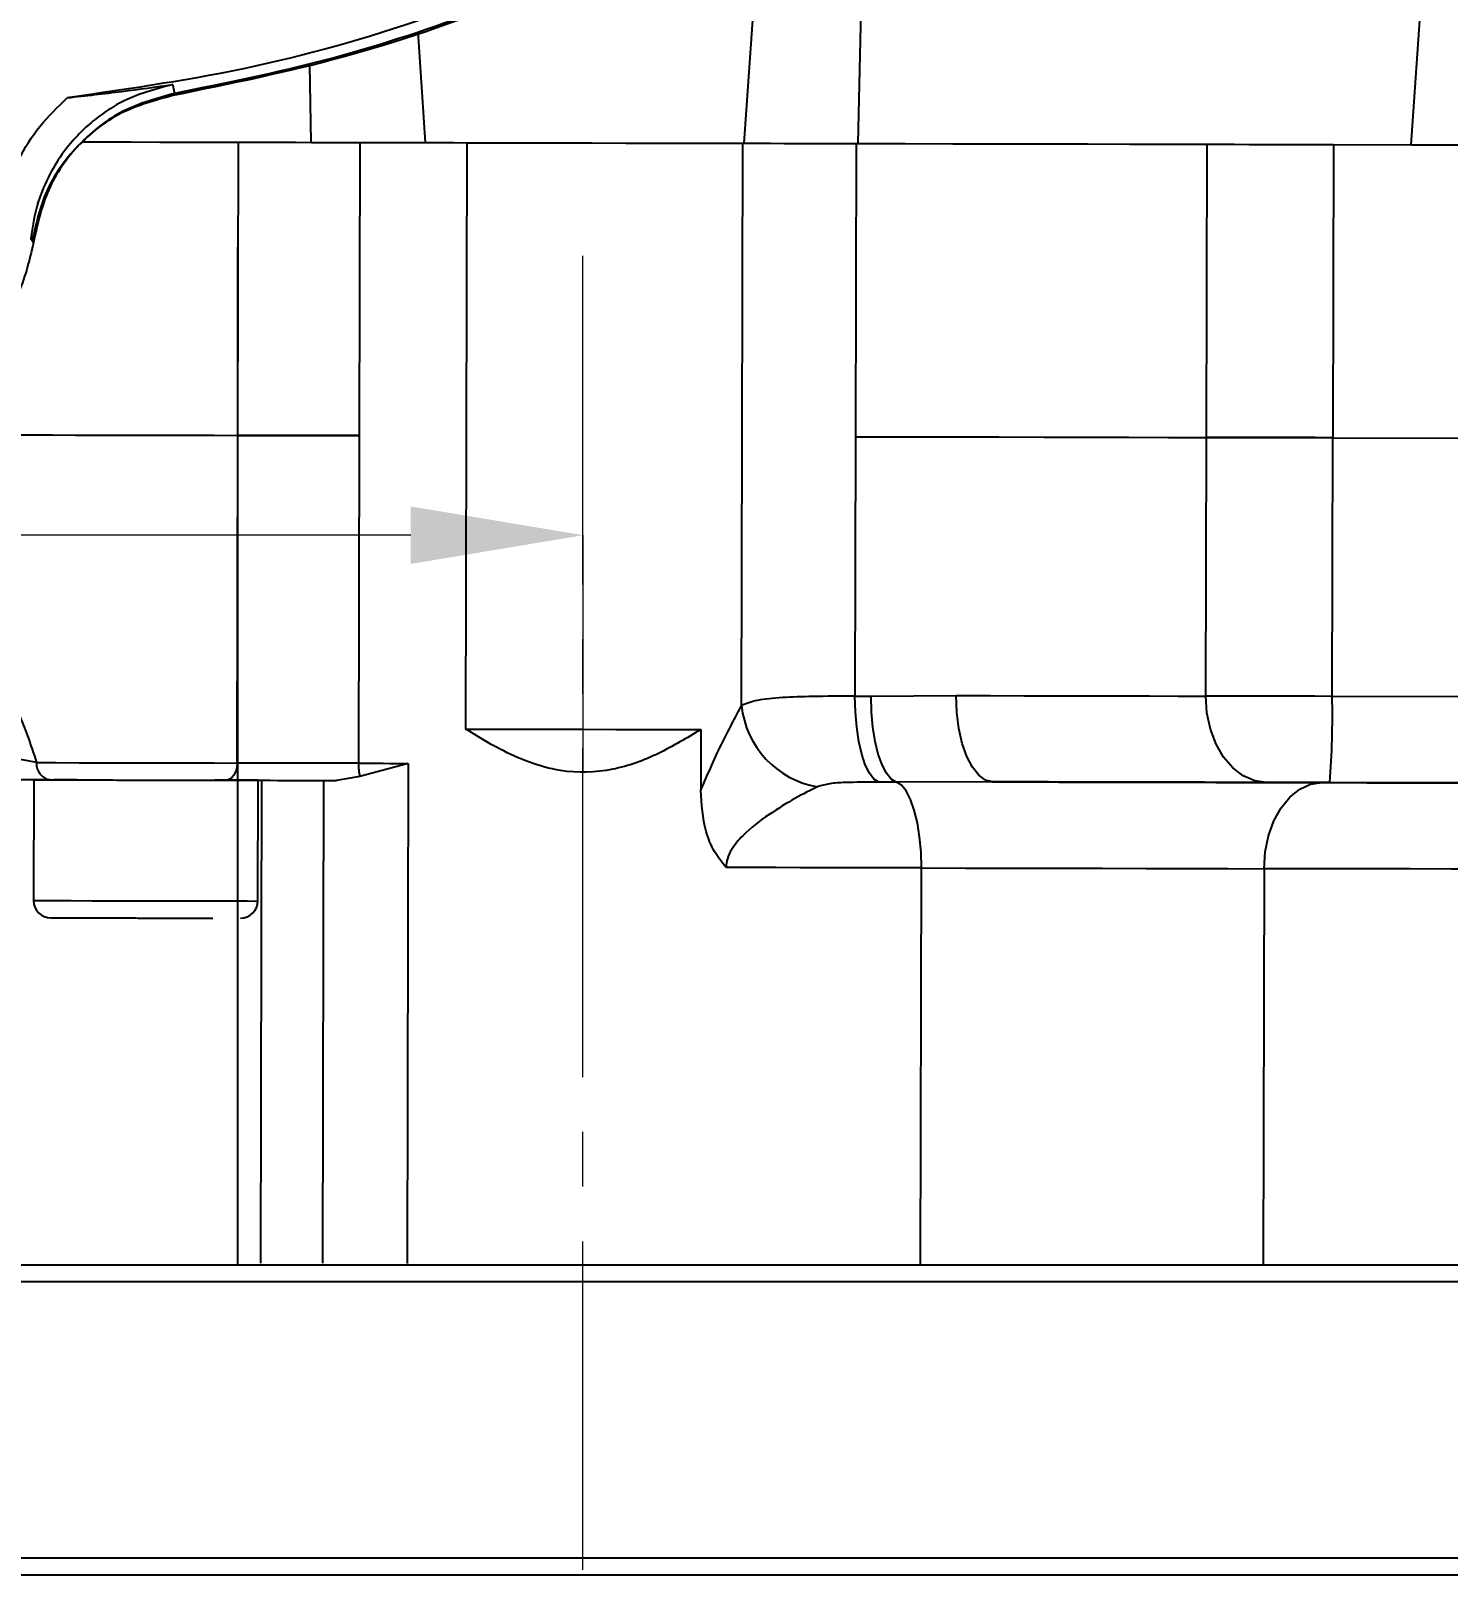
# Model space of a CAD drawing. Header units: millimetres. Extents: x 2063 to 4500, y 825 to 2548.
# Drawn here: x 2824.1 to 2906.3, y 2059.2 to 2148.8 of the extents above; entities that cross this region are included whole.
import ezdxf

# ---------------------------------------------------------------- set-up
doc = ezdxf.new("R2010")
doc.units = ezdxf.units.MM
doc.linetypes.add('CENTER2', pattern=[28.575, 19.05, -3.175, 3.175, -3.175])
doc.linetypes.add('点画线', pattern=[18, 12, -2, 2, -2])
doc.layers.add('AM_5', color=3, linetype='Continuous', lineweight=25)
doc.layers.add('中心线层', color=1, linetype='点画线', lineweight=18)
doc.styles.add('SLDTEXTSTYLE1', font='txt.shx', dxfattribs={"width": 0.7, "bigfont": 'gbcbig.shx'})
doc.dimstyles.new('SLDDIMSTYLE12$0', dxfattribs={"dimtxt": 12, "dimasz": 10, "dimexe": 0, "dimexo": 0.0625, "dimgap": 0.875, "dimtad": 1, "dimdec": 1, "dimlfac": 1.8, "dimrnd": 1e-09, "dimzin": 12, "dimdsep": 46, "dimtxsty": 'SLDTEXTSTYLE1', "dimcen": 0.09, "dimdle": 8.16, "dimclrd": 3, "dimclre": 3, "dimadec": 0, "dimazin": 3, "dimtfac": 1, "dimtdec": 1, "dimtofl": 0, "dimtmove": 0, "dimatfit": 3, "dimfxl": 0, "dimfrac": 2, "dimtolj": 1, "dimlwd": 5, "dimlwe": 5, "dimarcsym": 0})

# ---------------------------------------------------------------- blocks, each defined once
blk = doc.blocks.new('*U46')
at = {"layer": '中心线层', "color": 0, "linetype": 'CENTER2', "transparency": 16777216}
blk.add_line((0, 67.5), (0, -393.5), dxfattribs=at)
blk = doc.blocks.new('*D67')
at = {"layer": 'AM_5', "color": 3, "lineweight": 5, "transparency": 16777216}
blk.add_line((2871.745, 2440.866), (3051.575, 2440.866), dxfattribs=at)
at = {"layer": 'AM_5', "color": 3, "linetype": 'Continuous', "lineweight": 5, "transparency": 16777216}
for p, q in [((3051.575, 2430.866), (3051.575, 2152.125)), ((2918.746, 2142.125), (3051.575, 2142.125))]:
    blk.add_line(p, q, dxfattribs=at)
at = {"layer": 'AM_5', "color": 3, "transparency": 16777216}
for points in [[(3049.908, 2430.866), (3053.242, 2430.866), (3051.575, 2440.866)], [(3049.908, 2152.125), (3053.242, 2152.125), (3051.575, 2142.125)]]:
    blk.add_solid(points, dxfattribs=at)
at = {"layer": 'Defpoints', "color": 0, "transparency": 16777216}
for p in [(2871.683, 2440.866), (2918.684, 2142.125), (3051.575, 2142.125)]:
    blk.add_point(p, dxfattribs=at)
at = {"layer": 'AM_5', "color": 0, "transparency": 16777216, "insert": (3044.7, 2291.495), "char_height": 12, "attachment_point": 5, "rotation": 90, "style": 'SLDTEXTSTYLE1'}
blk.add_mtext('\\A1;300', dxfattribs=at)
blk = doc.blocks.new('*D50')
at = {"layer": 'AM_5', "color": 3, "linetype": 'Continuous', "lineweight": 5, "transparency": 16777216}
for p, q in [((2694.251, 2142.542), (2694.251, 2119.513)), ((2846.173, 2119.513), (2704.251, 2119.513))]:
    blk.add_line(p, q, dxfattribs=at)
at = {"layer": 'AM_5', "color": 3, "lineweight": 5, "transparency": 16777216}
blk.add_line((2856.173, 2105.829), (2856.173, 2119.513), dxfattribs=at)
at = {"layer": 'AM_5', "color": 3, "transparency": 16777216}
for points in [[(2704.251, 2121.18), (2704.251, 2117.846), (2694.251, 2119.513)], [(2846.173, 2121.18), (2846.173, 2117.846), (2856.173, 2119.513)]]:
    blk.add_solid(points, dxfattribs=at)
at = {"layer": 'Defpoints', "color": 0, "transparency": 16777216}
for p in [(2694.251, 2142.605), (2694.251, 2119.513), (2856.173, 2105.766)]:
    blk.add_point(p, dxfattribs=at)
at = {"layer": 'AM_5', "color": 0, "transparency": 16777216, "insert": (2769.263, 2126.388), "char_height": 12, "attachment_point": 5, "style": 'SLDTEXTSTYLE1'}
blk.add_mtext('\\A1;160', dxfattribs=at)

msp = doc.modelspace()

# ---------------------------------------------------------------- linework, layer by layer
at = {"color": 7, "linetype": 'Continuous', "lineweight": 25}
for p, q in [((2904.199, 2142.156), (2906.607, 2177.291)), ((2872.571, 2161.825), (2872.099, 2142.225)), ((2865.501, 2142.239), (2866.602, 2157.917)), ((2846.577, 2148.701), (2847.001, 2142.278)), ((2840.402, 2142.292), (2840.313, 2146.802)), ((2832.493, 2145.131), (2832.374, 2145.647)), ((2836.15, 2125.301), (2836.186, 2142.301)), ((2843.217, 2142.286), (2843.181, 2125.286)), ((2849.428, 2142.273), (2849.392, 2125.273)), ((2865.395, 2125.239), (2865.431, 2142.239)), ((2872.005, 2142.225), (2871.969, 2125.225)), ((2892.317, 2125.181), (2892.354, 2142.181)), ((2899.681, 2142.166), (2899.645, 2125.166)), ((2899.681, 2142.166), (2910.43, 2142.143)), ((2824.291, 2136.48), (2824.141, 2136.73)), ((2836.13, 2136.21), (2836.13, 2077.21)), ((2836.109, 2106.301), (2836.15, 2125.301)), ((2843.181, 2125.286), (2843.14, 2106.286)), ((2849.392, 2125.273), (2849.355, 2108.273)), ((2865.361, 2109.63), (2865.395, 2125.239)), ((2871.969, 2125.225), (2871.937, 2110.175)), ((2892.285, 2110.181), (2892.317, 2125.181)), ((2899.612, 2110.166), (2899.645, 2125.166)), ((2899.645, 2125.166), (2910.394, 2125.143)), ((2871.937, 2110.175), (2872.87, 2110.173)), ((2872.87, 2110.173), (2877.812, 2110.212)), ((2910.362, 2110.143), (2899.612, 2110.166)), ((2863, 2108.244), (2862.993, 2104.717)), ((2846.031, 2106.28), (2843.218, 2105.513)), ((2846.031, 2106.28), (2845.969, 2077.28)), ((2824.314, 2105.327), (2824.3, 2098.327)), ((2825.267, 2105.325), (2825.865, 2105.323)), ((2826.218, 2105.323), (2825.459, 2105.324)), ((2826.814, 2105.321), (2826.218, 2105.323)), ((2837.299, 2098.299), (2837.314, 2105.299)), ((2837.523, 2105.298), (2837.463, 2077.298)), ((2841.117, 2105.291), (2841.058, 2077.291)), ((2843.218, 2105.513), (2841.866, 2105.289)), ((2874.332, 2105.195), (2873.316, 2105.197)), ((2879.922, 2105.208), (2874.332, 2105.195)), ((2910.227, 2105.143), (2899.478, 2105.166)), ((2875.744, 2077.217), (2875.793, 2100.217)), ((2895.664, 2100.174), (2895.614, 2077.174)), ((2752.13, 2077.21), (2960.13, 2077.21)), ((2752.13, 2077.21), (2856.13, 2077.21)), ((2961.13, 2076.21), (2751.13, 2076.21)), ((2856.13, 2076.21), (2751.13, 2076.21)), ((2751.13, 2060.21), (2961.13, 2060.21)), ((2960.13, 2059.21), (2752.13, 2059.21))]:
    msp.add_line(p, q, dxfattribs=at)
at = {"color": 7, "linetype": 'Continuous', "lineweight": 25, "flags": 128}
for points in [[(2827.105, 2142.321), (2828.294, 2142.318), (2829.935, 2142.315), (2831.617, 2142.311), (2833.268, 2142.307), (2834.814, 2142.304), (2836.186, 2142.301)], [(2836.186, 2142.301), (2836.928, 2142.3), (2837.732, 2142.298), (2838.588, 2142.296), (2839.484, 2142.294), (2840.408, 2142.292), (2841.347, 2142.29), (2842.288, 2142.288), (2843.217, 2142.286)], [(2843.217, 2142.286), (2843.987, 2142.285), (2844.759, 2142.283), (2845.533, 2142.281), (2846.309, 2142.28), (2847.086, 2142.278), (2847.866, 2142.276), (2848.646, 2142.275), (2849.428, 2142.273)], [(2849.428, 2142.273), (2850.965, 2142.27), (2852.737, 2142.266), (2854.666, 2142.262), (2856.664, 2142.257), (2858.644, 2142.253), (2860.518, 2142.249), (2862.203, 2142.246), (2863.622, 2142.243), (2864.715, 2142.24), (2865.431, 2142.239)], [(2865.431, 2142.239), (2865.825, 2142.238), (2866.364, 2142.237), (2867.037, 2142.235), (2867.835, 2142.234), (2868.746, 2142.232), (2869.755, 2142.23), (2870.847, 2142.227), (2872.005, 2142.225)], [(2872.005, 2142.225), (2874.841, 2142.219), (2877.611, 2142.213), (2880.308, 2142.207), (2882.92, 2142.201), (2885.44, 2142.196), (2887.857, 2142.191), (2890.165, 2142.186), (2892.354, 2142.181)], [(2892.354, 2142.181), (2893.105, 2142.18), (2893.922, 2142.178), (2894.795, 2142.176), (2895.716, 2142.174), (2896.675, 2142.172), (2897.662, 2142.17), (2898.667, 2142.168), (2899.681, 2142.166)], [(2822.857, 2125.33), (2822.995, 2125.329), (2823.479, 2125.328), (2824.289, 2125.327), (2825.39, 2125.324), (2826.732, 2125.321), (2828.258, 2125.318), (2829.898, 2125.315), (2831.581, 2125.311), (2833.232, 2125.308), (2834.778, 2125.304), (2836.15, 2125.301)], [(2822.86, 2125.33), (2822.995, 2125.329), (2823.479, 2125.328), (2824.289, 2125.327), (2825.39, 2125.324), (2826.732, 2125.321), (2828.258, 2125.318), (2829.898, 2125.315), (2831.581, 2125.311), (2833.232, 2125.308), (2834.778, 2125.304), (2836.15, 2125.301)], [(2836.15, 2125.301), (2836.891, 2125.3), (2837.696, 2125.298), (2838.552, 2125.296), (2839.448, 2125.294), (2840.372, 2125.292), (2841.311, 2125.29), (2842.251, 2125.288), (2843.181, 2125.286)], [(2843.181, 2125.286), (2842.251, 2125.288), (2841.311, 2125.29), (2840.372, 2125.292), (2839.448, 2125.294), (2838.552, 2125.296), (2837.696, 2125.298), (2836.891, 2125.3), (2836.15, 2125.301)], [(2871.969, 2125.225), (2874.804, 2125.219), (2877.575, 2125.213), (2880.271, 2125.207), (2882.884, 2125.201), (2885.403, 2125.196), (2887.821, 2125.191), (2890.128, 2125.186), (2892.317, 2125.181)], [(2871.969, 2125.225), (2874.804, 2125.219), (2877.575, 2125.213), (2880.271, 2125.207), (2882.884, 2125.201), (2885.403, 2125.196), (2887.821, 2125.191), (2890.128, 2125.186), (2892.317, 2125.181)], [(2892.317, 2125.181), (2893.069, 2125.18), (2893.885, 2125.178), (2894.758, 2125.176), (2895.679, 2125.174), (2896.638, 2125.172), (2897.626, 2125.17), (2898.631, 2125.168), (2899.645, 2125.166)], [(2899.645, 2125.166), (2898.631, 2125.168), (2897.626, 2125.17), (2896.638, 2125.172), (2895.679, 2125.174), (2894.758, 2125.176), (2893.885, 2125.178), (2893.069, 2125.18), (2892.317, 2125.181)], [(2873.316, 2105.197), (2873.038, 2105.373), (2872.775, 2105.71), (2872.536, 2106.198), (2872.329, 2106.82), (2872.16, 2107.554), (2872.036, 2108.377), (2871.961, 2109.261), (2871.937, 2110.175)], [(2874.332, 2105.195), (2874.037, 2105.37), (2873.758, 2105.708), (2873.505, 2106.196), (2873.285, 2106.818), (2873.107, 2107.552), (2872.975, 2108.375), (2872.895, 2109.259), (2872.87, 2110.173)], [(2879.922, 2105.208), (2879.508, 2105.305), (2879.111, 2105.59), (2878.745, 2106.053), (2878.425, 2106.675), (2878.163, 2107.434), (2877.969, 2108.299), (2877.85, 2109.237), (2877.812, 2110.212)], [(2877.812, 2110.212), (2879.803, 2110.208), (2881.749, 2110.204), (2883.647, 2110.2), (2885.492, 2110.196), (2887.282, 2110.192), (2889.013, 2110.188), (2890.682, 2110.185), (2892.285, 2110.181)], [(2895.814, 2105.174), (2895.124, 2105.271), (2894.46, 2105.557), (2893.849, 2106.021), (2893.314, 2106.644), (2892.876, 2107.402), (2892.551, 2108.267), (2892.351, 2109.206), (2892.285, 2110.181)], [(2899.612, 2110.166), (2898.599, 2110.168), (2897.594, 2110.17), (2896.606, 2110.172), (2895.647, 2110.174), (2894.726, 2110.176), (2893.853, 2110.178), (2893.037, 2110.18), (2892.285, 2110.181)], [(2849.355, 2108.273), (2850.807, 2108.27), (2852.473, 2108.266), (2854.288, 2108.262), (2856.178, 2108.258), (2858.068, 2108.254), (2859.882, 2108.251), (2861.549, 2108.247), (2863, 2108.244)], [(2824.477, 2106.326), (2825.602, 2106.324), (2826.944, 2106.321), (2828.448, 2106.318), (2830.05, 2106.314), (2831.685, 2106.311), (2833.284, 2106.307), (2834.779, 2106.304), (2836.109, 2106.301)], [(2836.109, 2106.301), (2836.096, 2106.106), (2836.058, 2105.919), (2835.997, 2105.746), (2835.914, 2105.595), (2835.814, 2105.471), (2835.699, 2105.378), (2835.575, 2105.322), (2835.446, 2105.303)], [(2843.14, 2106.286), (2842.211, 2106.288), (2841.27, 2106.29), (2840.331, 2106.292), (2839.408, 2106.294), (2838.511, 2106.296), (2837.655, 2106.298), (2836.851, 2106.3), (2836.109, 2106.301)], [(2843.14, 2106.286), (2843.5, 2106.286), (2843.86, 2106.285), (2844.221, 2106.284), (2844.582, 2106.283), (2844.944, 2106.282), (2845.306, 2106.282), (2845.668, 2106.281), (2846.031, 2106.28)], [(2824.314, 2105.327), (2824.383, 2105.326), (2824.774, 2105.326), (2825.49, 2105.324), (2826.493, 2105.322), (2827.73, 2105.319), (2829.132, 2105.316), (2830.625, 2105.313), (2832.129, 2105.31), (2833.561, 2105.307), (2834.846, 2105.304), (2835.913, 2105.302), (2836.705, 2105.3), (2837.18, 2105.299), (2837.312, 2105.299), (2837.093, 2105.299), (2836.536, 2105.3), (2835.67, 2105.302), (2834.814, 2105.304)], [(2826.814, 2105.321), (2826.84, 2105.321), (2827.148, 2105.321), (2827.783, 2105.319), (2828.686, 2105.317), (2829.779, 2105.315), (2830.964, 2105.312), (2832.136, 2105.31), (2833.19, 2105.308), (2834.033, 2105.306), (2834.59, 2105.305), (2834.812, 2105.304), (2834.814, 2105.304)], [(2875.793, 2100.217), (2875.768, 2101.131), (2875.688, 2102.014), (2875.556, 2102.837), (2875.378, 2103.572), (2875.158, 2104.193), (2874.905, 2104.681), (2874.626, 2105.019), (2874.332, 2105.195)], [(2895.664, 2100.174), (2895.73, 2101.149), (2895.921, 2102.087), (2896.231, 2102.951), (2896.647, 2103.707), (2897.153, 2104.328), (2897.73, 2104.789), (2898.356, 2105.072), (2899.006, 2105.167)], [(2875.793, 2100.217), (2874.409, 2100.219), (2873.013, 2100.222), (2871.608, 2100.225), (2870.194, 2100.228), (2868.771, 2100.232), (2867.341, 2100.235), (2865.904, 2100.238), (2864.461, 2100.241)], [(2875.793, 2100.217), (2878.354, 2100.211), (2880.985, 2100.205), (2883.639, 2100.2), (2886.271, 2100.194), (2888.833, 2100.189), (2891.281, 2100.183), (2893.571, 2100.178), (2895.664, 2100.174)], [(2920.658, 2100.121), (2920.587, 2100.121), (2920.174, 2100.122), (2919.403, 2100.123), (2918.292, 2100.126), (2916.869, 2100.129), (2915.169, 2100.132), (2913.234, 2100.136), (2911.112, 2100.141), (2908.855, 2100.146), (2906.519, 2100.151), (2904.162, 2100.156), (2901.842, 2100.161), (2899.616, 2100.166), (2897.54, 2100.17), (2895.664, 2100.174)], [(2824.3, 2098.327), (2824.368, 2098.326), (2824.759, 2098.326), (2825.475, 2098.324), (2826.478, 2098.322), (2827.715, 2098.319), (2829.117, 2098.316), (2830.61, 2098.313), (2832.114, 2098.31), (2833.547, 2098.307), (2834.831, 2098.304), (2835.898, 2098.302), (2836.69, 2098.3), (2837.165, 2098.299), (2837.299, 2098.299)]]:
    msp.add_lwpolyline(points, dxfattribs=at)
at = {"color": 7, "linetype": 'Continuous', "lineweight": 25}
for centre, radius, start, end in [((2849.139, 2109.024), 50.487, 355.6169, 1.29537), ((2870.633, 2110.152), 5.298, 185.65517, 260.63287), ((2825.387, 2106.231), 0.915, 174.04025, 262.50401), ((2846.384, 2106.222), 3.245, 178.86815, 192.63218), ((2825.3, 2098.324), 1, 179.87751, 269.87751), ((2836.299, 2098.301), 1, 269.87751, 359.87751)]:
    msp.add_arc(centre, radius, start, end, dxfattribs=at)
for points in [[(2913.139, 2231.761), (2912.615, 2228.109), (2911.566, 2220.806), (2908.447, 2210.163), (2904.239, 2199.92), (2898.884, 2190.219), (2892.479, 2181.18), (2885.098, 2172.918), (2876.835, 2165.537), (2867.796, 2159.132), (2858.095, 2153.777), (2847.852, 2149.569), (2837.209, 2146.449), (2829.906, 2145.401), (2826.254, 2144.877)], [(2912.936, 2225.218), (2912.25, 2221.924), (2910.877, 2215.336), (2907.556, 2205.783), (2903.352, 2196.6), (2898.217, 2187.897), (2892.227, 2179.76), (2885.44, 2172.276), (2877.926, 2165.52), (2869.764, 2159.566), (2861.039, 2154.467), (2851.838, 2150.303), (2842.272, 2147.023), (2835.677, 2145.678), (2832.38, 2145.006)], [(2880.219, 2167.801), (2877.922, 2165.914), (2873.329, 2162.14), (2865.829, 2157.295), (2857.958, 2153.094), (2849.729, 2149.647), (2841.234, 2146.894), (2835.407, 2145.719), (2832.493, 2145.131)], [(2904.199, 2142.156), (2904.526, 2142.155), (2905.18, 2142.154), (2906.881, 2142.15), (2908.97, 2142.146), (2910.6, 2142.142), (2911.415, 2142.141)], [(2824.291, 2136.48), (2824.048, 2135.426), (2823.564, 2133.318), (2821.477, 2130.765), (2818.691, 2129.001), (2816.54, 2128.774), (2815.465, 2128.66)], [(2835.446, 2105.303), (2836.406, 2105.301), (2838.326, 2105.297), (2840.686, 2105.292), (2841.866, 2105.289)]]:
    msp.add_open_spline(points, degree=3, dxfattribs=at)
for points, knots in [([(2832.374, 2145.647), (2831.34, 2145.372), (2829.947, 2145.002), (2828.412, 2144.047), (2827.532, 2143.369), (2826.693, 2142.553), (2825.867, 2141.535), (2825.085, 2140.224), (2824.423, 2138.594), (2824.238, 2137.371), (2824.141, 2136.73)], [0, 0, 0, 0, 0.24429, 0.329036, 0.41449, 0.500125, 0.597992, 0.71577, 0.851072, 1, 1, 1, 1]), ([(2826.254, 2144.877), (2827.322, 2144.997), (2829.469, 2145.238), (2831.402, 2145.51), (2832.374, 2145.647)], [0, 0, 0, 0, 0.4975573, 1, 1, 1, 1]), ([(2822.151, 2136.918), (2822.265, 2137.678), (2822.494, 2139.193), (2823.381, 2141.321), (2824.6, 2143.278), (2825.702, 2144.343), (2826.254, 2144.877)], [0, 0, 0, 0, 0.250767, 0.500011, 0.749245, 1, 1, 1, 1]), ([(2832.38, 2145.006), (2831.351, 2144.728), (2829.292, 2144.173), (2826.752, 2142.166), (2824.893, 2139.591), (2824.441, 2137.574), (2824.222, 2136.596)], [0, 0, 0, 0, 0.253769, 0.507538, 0.761308, 1, 1, 1, 1]), ([(2832.493, 2145.131), (2831.461, 2144.85), (2829.399, 2144.288), (2826.855, 2142.27), (2824.973, 2139.62), (2824.518, 2137.528), (2824.291, 2136.48)], [0, 0, 0, 0, 0.250047, 0.499449, 0.749396, 1, 1, 1, 1]), ([(2822.828, 2110.33), (2822.844, 2110.313), (2822.876, 2110.278), (2823.029, 2110.002), (2823.233, 2109.589), (2823.539, 2108.909), (2823.976, 2107.834), (2824.302, 2106.852), (2824.477, 2106.326)], [0, 0, 0, 0, 0.1244738, 0.250966, 0.3714749, 0.5001039, 0.7321774, 1, 1, 1, 1]), ([(2871.937, 2110.175), (2871.094, 2110.173), (2869.548, 2110.17), (2867.646, 2110.103), (2866.168, 2109.968), (2865.63, 2109.743), (2865.361, 2109.63)], [0, 0, 0, 0, 0.272468, 0.500046, 0.750355, 1, 1, 1, 1]), ([(2862.993, 2104.717), (2863.418, 2105.695), (2864.057, 2107.162), (2864.898, 2108.753), (2865.207, 2109.338), (2865.361, 2109.63)], [0, 0, 0, 0, 0.499949, 0.750416, 1, 1, 1, 1]), ([(2863, 2108.244), (2862.195, 2107.756), (2860.589, 2106.784), (2857.852, 2105.766), (2855.218, 2105.69), (2853.041, 2106.312), (2851.199, 2107.14), (2850.013, 2107.869), (2849.355, 2108.273)], [0, 0, 0, 0, 0.192391, 0.383472, 0.589159, 0.715541, 0.842324, 1, 1, 1, 1]), ([(2824.477, 2106.326), (2824.202, 2106.377), (2823.635, 2106.482), (2822.635, 2106.69), (2822.117, 2106.836), (2821.84, 2106.914)], [0, 0, 0, 0, 0.304331, 0.628037, 1, 1, 1, 1]), ([(2825.267, 2105.325), (2825.101, 2105.325), (2824.771, 2105.326), (2824.201, 2105.327), (2823.599, 2105.328), (2822.944, 2105.33), (2822.622, 2105.33), (2822.457, 2105.331)], [0, 0, 0, 0, 0.182654, 0.360866, 0.578026, 0.783693, 1, 1, 1, 1]), ([(2825.865, 2105.323), (2826.528, 2105.322), (2827.905, 2105.319), (2830.591, 2105.313), (2833.306, 2105.307), (2834.75, 2105.304), (2835.446, 2105.303)], [0, 0, 0, 0, 0.240898, 0.5, 0.759102, 1, 1, 1, 1]), ([(2864.461, 2100.241), (2864.22, 2100.543), (2863.716, 2101.172), (2863.125, 2102.691), (2863.045, 2103.914), (2862.993, 2104.717)], [0, 0, 0, 0, 0.240641, 0.501734, 1, 1, 1, 1]), ([(2869.771, 2104.925), (2869.348, 2104.716), (2868.502, 2104.298), (2866.957, 2103.347), (2865.642, 2102.369), (2864.839, 2101.437), (2864.515, 2100.782), (2864.478, 2100.414), (2864.461, 2100.241)], [0, 0, 0, 0, 0.249201, 0.499102, 0.748931, 0.874224, 0.94074, 1, 1, 1, 1]), ([(2873.316, 2105.197), (2872.647, 2105.193), (2871.643, 2105.188), (2870.442, 2105.122), (2869.994, 2104.991), (2869.771, 2104.925)], [0, 0, 0, 0, 0.500555, 0.750957, 1, 1, 1, 1]), ([(2895.814, 2105.174), (2894.23, 2105.177), (2891.061, 2105.184), (2885.715, 2105.195), (2881.852, 2105.204), (2879.922, 2105.208)], [0, 0, 0, 0, 0.3332327, 0.6667548, 1, 1, 1, 1]), ([(2879.922, 2105.208), (2881.627, 2105.204), (2885.076, 2105.197), (2890.167, 2105.186), (2894.965, 2105.176), (2897.668, 2105.17), (2899.006, 2105.167)], [0, 0, 0, 0, 0.247313, 0.5, 0.752687, 1, 1, 1, 1]), ([(2899.478, 2105.166), (2899.143, 2105.167), (2898.466, 2105.168), (2897.484, 2105.17), (2896.57, 2105.172), (2896.064, 2105.173), (2895.814, 2105.174)], [0, 0, 0, 0, 0.247411, 0.5, 0.752589, 1, 1, 1, 1]), ([(2899.006, 2105.167), (2899.461, 2105.166), (2900.397, 2105.164), (2902.064, 2105.16), (2903.905, 2105.156), (2905.851, 2105.152), (2907.789, 2105.148), (2909.614, 2105.144), (2911.238, 2105.141), (2912.633, 2105.138), (2913.812, 2105.135), (2914.758, 2105.133), (2915.413, 2105.132), (2915.716, 2105.131), (2915.639, 2105.131), (2915.192, 2105.132), (2914.45, 2105.134), (2913.734, 2105.135), (2913.385, 2105.136)], [0, 0, 0, 0, 0.058661, 0.120493, 0.184636, 0.25, 0.315364, 0.379507, 0.441339, 0.5, 0.558661, 0.620493, 0.684636, 0.75, 0.815364, 0.879507, 0.941339, 1, 1, 1, 1]), ([(2825.297, 2097.324), (2825.32, 2097.324), (2825.365, 2097.324), (2825.816, 2097.323), (2826.813, 2097.321), (2828.295, 2097.318), (2829.67, 2097.315), (2830.798, 2097.313), (2831.922, 2097.31), (2833.313, 2097.307), (2834.145, 2097.306), (2834.686, 2097.304)], [0, 0, 0, 0, 0.08776, 0.173695, 0.333333, 0.492971, 0.578907, 0.666667, 0.754426, 0.840362, 1, 1, 1, 1])]:
    msp.add_open_spline(points, degree=3, knots=knots, dxfattribs=at)

# ---------------------------------------------------------------- block references
at = {"layer": '中心线层', "linetype": 'CENTER2'}
msp.add_blockref('*U46', (2856.13, 2068.21), dxfattribs=at)

# ---------------------------------------------------------------- dimensions: what is measured, and where the dimension line sits
at = {"layer": 'AM_5'}
dim = msp.add_linear_dim(base=(3051.575, 2142.125), p1=(2871.683, 2440.866), p2=(2918.684, 2142.125), angle=90, text='300', dimstyle='SLDDIMSTYLE12$0', override={"dimlfac": 1, "dimpost": ''}, dxfattribs=at)
dim.commit()
dim.dimension.update_dxf_attribs({"geometry": '*D67', "text_midpoint": (3044.7, 2291.495)})
dim = msp.add_linear_dim(base=(2694.251, 2119.513), p1=(2856.173, 2105.766), p2=(2694.251, 2142.605), text='160', dimstyle='SLDDIMSTYLE12$0', override={"dimlfac": 1}, dxfattribs=at)
dim.commit()
dim.dimension.update_dxf_attribs({"geometry": '*D50', "text_midpoint": (2769.263, 2119.513), "dimtype": 160})

doc.saveas('drawing.dxf')
